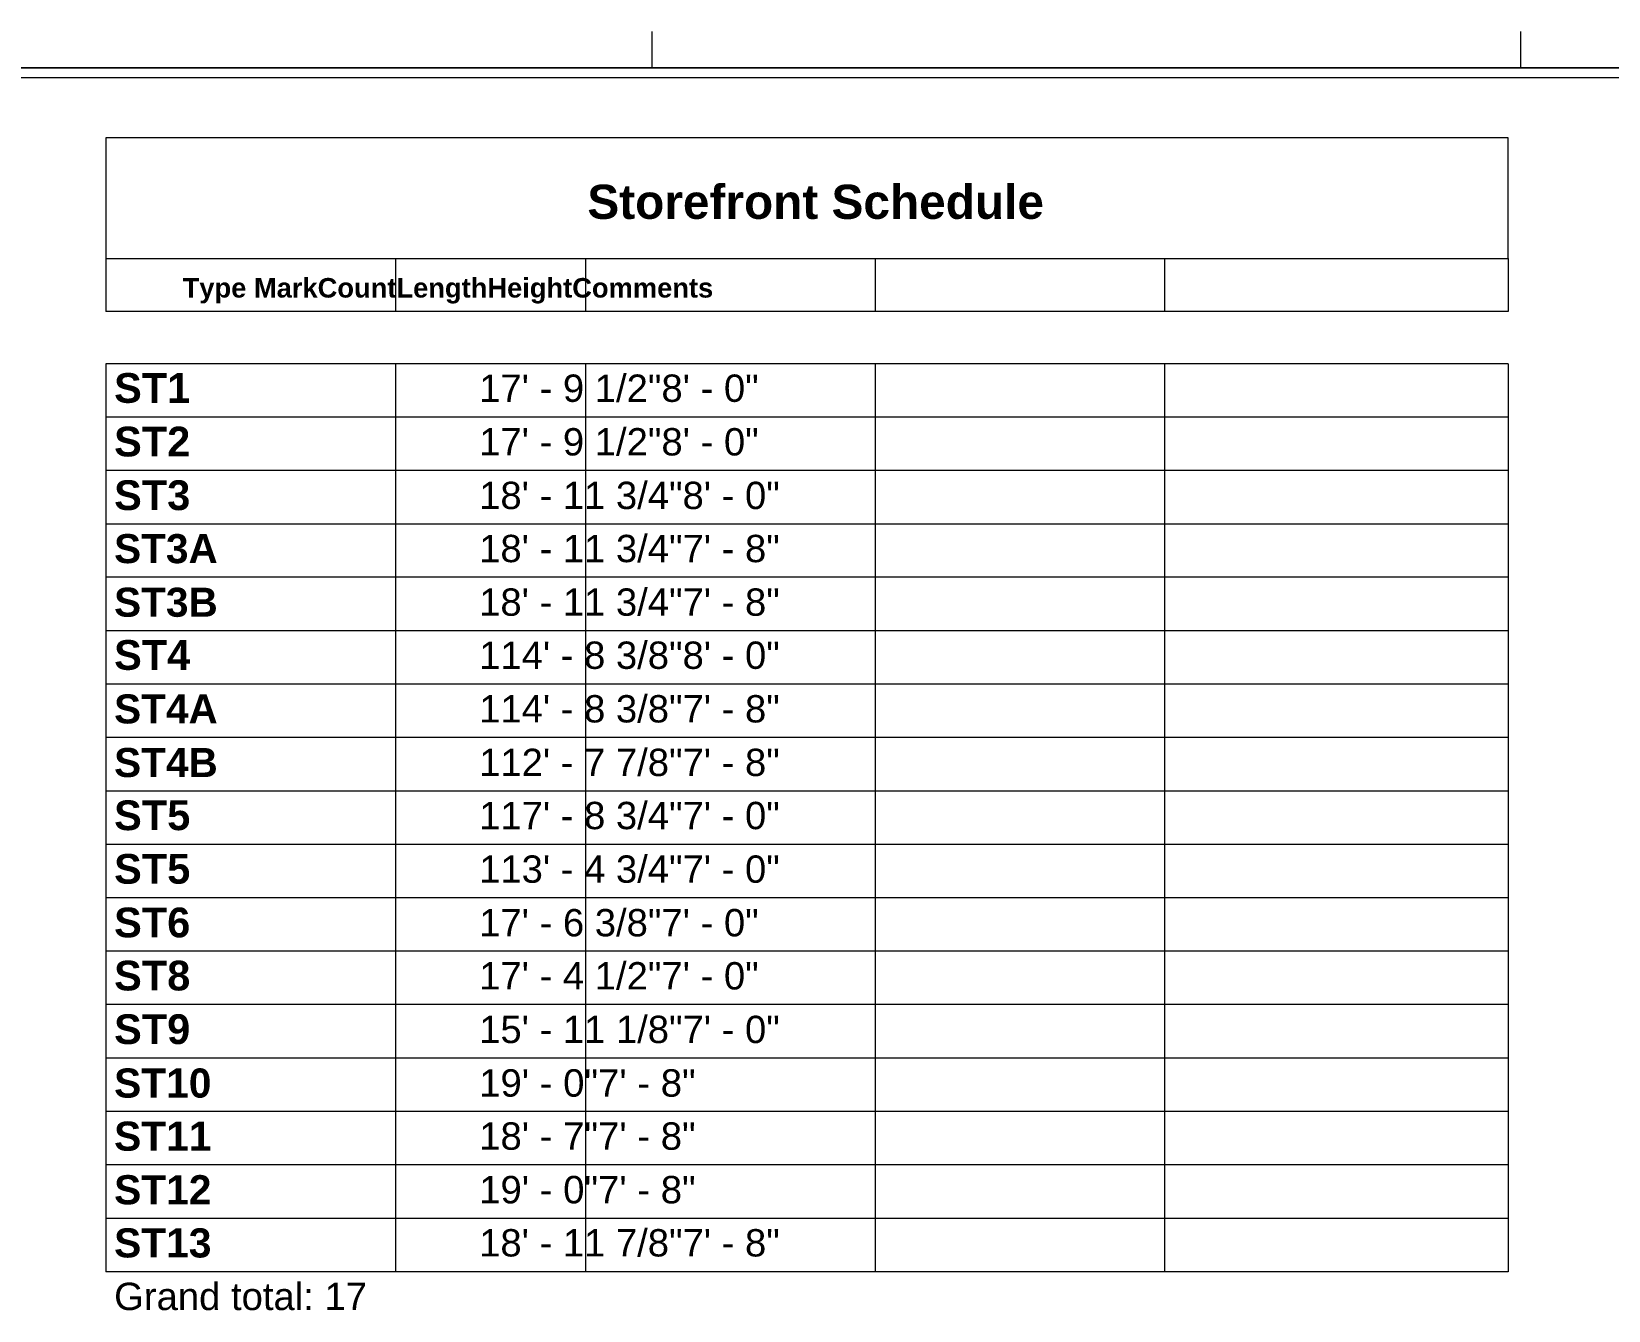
# Model space of a CAD drawing. Header units: inches. Extents: x -6061 to 13621, y -296 to 7483.
# Drawn here: x 12867.2 to 13128.7, y 689.1 to 901.2 of the extents above; entities that cross this region are included whole.
import ezdxf

# ---------------------------------------------------------------- set-up
doc = ezdxf.new("R2010")
doc.units = ezdxf.units.IN
doc.header["$MEASUREMENT"] = 0
doc.layers.get('0').update_dxf_attribs({"linetype": 'CONTINUOUS'})
doc.styles.add('Arial$001H0', font='arial.ttf')
doc.styles.add('Arial$101H0', font='arialbd.ttf')

msp = doc.modelspace()

# ---------------------------------------------------------------- linework, layer by layer
at = {"color": 8, "linetype": 'Continuous', "lineweight": 9, "true_color": 0x7f7f7f}
for p, q in [((12970.08605, 895.18967), (12970.08605, 901.19646)), ((13114.16886, 895.18967), (13114.16886, 901.19646)), ((11955.57972, 895.18967), (13402.25438, 895.18967))]:
    msp.add_line(p, q, dxfattribs=at)
at = {"color": 7, "linetype": 'Continuous', "lineweight": 9, "true_color": 0x000007}
for p, q in [((13402.25438, 895.18967), (11961.58651, 895.18967)), ((11963.18832, 893.58786), (13401.05302, 893.58786)), ((12879.5037, 883.57655), (12879.5037, 863.55392)), ((13112.08651, 883.57655), (12879.5037, 883.57655)), ((13112.08651, 863.55392), (13112.08651, 883.57655)), ((12879.5037, 863.55392), (12879.5037, 854.74397)), ((12879.5037, 863.55392), (13112.08651, 863.55392)), ((12927.558, 863.55392), (12927.558, 854.74397)), ((12959.03357, 863.55392), (12959.03357, 854.74397)), ((13007.08786, 863.55392), (13007.08786, 854.74397)), ((13055.06207, 863.55392), (13055.06207, 854.74397)), ((13112.08651, 863.55392), (13112.08651, 854.74397)), ((12927.558, 854.74397), (12879.5037, 854.74397)), ((12959.03357, 854.74397), (12927.558, 854.74397)), ((13007.08786, 854.74397), (12959.03357, 854.74397)), ((13055.06207, 854.74397), (13007.08786, 854.74397)), ((13112.08651, 854.74397), (13055.06207, 854.74397)), ((12927.558, 846.0942), (12879.5037, 846.0942)), ((12879.5037, 846.0942), (12879.5037, 837.20415)), ((12959.03357, 846.0942), (12927.558, 846.0942)), ((12927.558, 846.0942), (12927.558, 837.20415)), ((13007.08786, 846.0942), (12959.03357, 846.0942)), ((12959.03357, 846.0942), (12959.03357, 837.20415)), ((13055.06207, 846.0942), (13007.08786, 846.0942)), ((13007.08786, 846.0942), (13007.08786, 837.20415)), ((13112.08651, 846.0942), (13055.06207, 846.0942)), ((13055.06207, 846.0942), (13055.06207, 837.20415)), ((13112.08651, 846.0942), (13112.08651, 837.20415)), ((12927.558, 837.20415), (12879.5037, 837.20415)), ((12879.5037, 837.20415), (12879.5037, 828.3942)), ((12959.03357, 837.20415), (12927.558, 837.20415)), ((12927.558, 837.20415), (12927.558, 828.3942)), ((13007.08786, 837.20415), (12959.03357, 837.20415)), ((12959.03357, 837.20415), (12959.03357, 828.3942)), ((13055.06207, 837.20415), (13007.08786, 837.20415)), ((13007.08786, 837.20415), (13007.08786, 828.3942)), ((13112.08651, 837.20415), (13055.06207, 837.20415)), ((13055.06207, 837.20415), (13055.06207, 828.3942)), ((13112.08651, 837.20415), (13112.08651, 828.3942)), ((12927.558, 828.3942), (12879.5037, 828.3942)), ((12879.5037, 828.3942), (12879.5037, 819.50415)), ((12959.03357, 828.3942), (12927.558, 828.3942)), ((12927.558, 828.3942), (12927.558, 819.50415)), ((13007.08786, 828.3942), (12959.03357, 828.3942)), ((12959.03357, 828.3942), (12959.03357, 819.50415)), ((13055.06207, 828.3942), (13007.08786, 828.3942)), ((13007.08786, 828.3942), (13007.08786, 819.50415)), ((13112.08651, 828.3942), (13055.06207, 828.3942)), ((13055.06207, 828.3942), (13055.06207, 819.50415)), ((13112.08651, 828.3942), (13112.08651, 819.50415)), ((12927.558, 819.50415), (12879.5037, 819.50415)), ((12879.5037, 819.50415), (12879.5037, 810.6942)), ((12959.03357, 819.50415), (12927.558, 819.50415)), ((12927.558, 819.50415), (12927.558, 810.6942)), ((13007.08786, 819.50415), (12959.03357, 819.50415)), ((12959.03357, 819.50415), (12959.03357, 810.6942)), ((13055.06207, 819.50415), (13007.08786, 819.50415)), ((13007.08786, 819.50415), (13007.08786, 810.6942)), ((13112.08651, 819.50415), (13055.06207, 819.50415)), ((13055.06207, 819.50415), (13055.06207, 810.6942)), ((13112.08651, 819.50415), (13112.08651, 810.6942)), ((12927.558, 810.6942), (12879.5037, 810.6942)), ((12879.5037, 810.6942), (12879.5037, 801.80415)), ((12959.03357, 810.6942), (12927.558, 810.6942)), ((12927.558, 810.6942), (12927.558, 801.80415)), ((13007.08786, 810.6942), (12959.03357, 810.6942)), ((12959.03357, 810.6942), (12959.03357, 801.80415)), ((13055.06207, 810.6942), (13007.08786, 810.6942)), ((13007.08786, 810.6942), (13007.08786, 801.80415)), ((13112.08651, 810.6942), (13055.06207, 810.6942)), ((13055.06207, 810.6942), (13055.06207, 801.80415)), ((13112.08651, 810.6942), (13112.08651, 801.80415)), ((12927.558, 801.80415), (12879.5037, 801.80415)), ((12879.5037, 801.80415), (12879.5037, 792.9141)), ((12959.03357, 801.80415), (12927.558, 801.80415)), ((12927.558, 801.80415), (12927.558, 792.9141)), ((13007.08786, 801.80415), (12959.03357, 801.80415)), ((12959.03357, 801.80415), (12959.03357, 792.9141)), ((13055.06207, 801.80415), (13007.08786, 801.80415)), ((13007.08786, 801.80415), (13007.08786, 792.9141)), ((13112.08651, 801.80415), (13055.06207, 801.80415)), ((13055.06207, 801.80415), (13055.06207, 792.9141)), ((13112.08651, 801.80415), (13112.08651, 792.9141)), ((12927.558, 792.9141), (12879.5037, 792.9141)), ((12879.5037, 792.9141), (12879.5037, 784.10415)), ((12959.03357, 792.9141), (12927.558, 792.9141)), ((12927.558, 792.9141), (12927.558, 784.10415)), ((13007.08786, 792.9141), (12959.03357, 792.9141)), ((12959.03357, 792.9141), (12959.03357, 784.10415)), ((13055.06207, 792.9141), (13007.08786, 792.9141)), ((13007.08786, 792.9141), (13007.08786, 784.10415)), ((13112.08651, 792.9141), (13055.06207, 792.9141)), ((13055.06207, 792.9141), (13055.06207, 784.10415)), ((13112.08651, 792.9141), (13112.08651, 784.10415)), ((12927.558, 784.10415), (12879.5037, 784.10415)), ((12879.5037, 784.10415), (12879.5037, 775.2141)), ((12959.03357, 784.10415), (12927.558, 784.10415)), ((12927.558, 784.10415), (12927.558, 775.2141)), ((13007.08786, 784.10415), (12959.03357, 784.10415)), ((12959.03357, 784.10415), (12959.03357, 775.2141)), ((13055.06207, 784.10415), (13007.08786, 784.10415)), ((13007.08786, 784.10415), (13007.08786, 775.2141)), ((13112.08651, 784.10415), (13055.06207, 784.10415)), ((13055.06207, 784.10415), (13055.06207, 775.2141)), ((13112.08651, 784.10415), (13112.08651, 775.2141)), ((12927.558, 775.2141), (12879.5037, 775.2141)), ((12879.5037, 775.2141), (12879.5037, 766.32406)), ((12959.03357, 775.2141), (12927.558, 775.2141)), ((12927.558, 775.2141), (12927.558, 766.32406)), ((13007.08786, 775.2141), (12959.03357, 775.2141)), ((12959.03357, 775.2141), (12959.03357, 766.32406)), ((13055.06207, 775.2141), (13007.08786, 775.2141)), ((13007.08786, 775.2141), (13007.08786, 766.32406)), ((13112.08651, 775.2141), (13055.06207, 775.2141)), ((13055.06207, 775.2141), (13055.06207, 766.32406)), ((13112.08651, 775.2141), (13112.08651, 766.32406)), ((12927.558, 766.32406), (12879.5037, 766.32406)), ((12879.5037, 766.32406), (12879.5037, 757.5141)), ((12959.03357, 766.32406), (12927.558, 766.32406)), ((12927.558, 766.32406), (12927.558, 757.5141)), ((13007.08786, 766.32406), (12959.03357, 766.32406)), ((12959.03357, 766.32406), (12959.03357, 757.5141)), ((13055.06207, 766.32406), (13007.08786, 766.32406)), ((13007.08786, 766.32406), (13007.08786, 757.5141)), ((13112.08651, 766.32406), (13055.06207, 766.32406)), ((13055.06207, 766.32406), (13055.06207, 757.5141)), ((13112.08651, 766.32406), (13112.08651, 757.5141)), ((12927.558, 757.5141), (12879.5037, 757.5141)), ((12879.5037, 757.5141), (12879.5037, 748.62406)), ((12959.03357, 757.5141), (12927.558, 757.5141)), ((12927.558, 757.5141), (12927.558, 748.62406)), ((13007.08786, 757.5141), (12959.03357, 757.5141)), ((12959.03357, 757.5141), (12959.03357, 748.62406)), ((13055.06207, 757.5141), (13007.08786, 757.5141)), ((13007.08786, 757.5141), (13007.08786, 748.62406)), ((13112.08651, 757.5141), (13055.06207, 757.5141)), ((13055.06207, 757.5141), (13055.06207, 748.62406)), ((13112.08651, 757.5141), (13112.08651, 748.62406)), ((12927.558, 748.62406), (12879.5037, 748.62406)), ((12879.5037, 748.62406), (12879.5037, 739.8141)), ((12959.03357, 748.62406), (12927.558, 748.62406)), ((12927.558, 748.62406), (12927.558, 739.8141)), ((13007.08786, 748.62406), (12959.03357, 748.62406)), ((12959.03357, 748.62406), (12959.03357, 739.8141)), ((13055.06207, 748.62406), (13007.08786, 748.62406)), ((13007.08786, 748.62406), (13007.08786, 739.8141)), ((13112.08651, 748.62406), (13055.06207, 748.62406)), ((13055.06207, 748.62406), (13055.06207, 739.8141)), ((13112.08651, 748.62406), (13112.08651, 739.8141)), ((12927.558, 739.8141), (12879.5037, 739.8141)), ((12879.5037, 739.8141), (12879.5037, 730.92406)), ((12959.03357, 739.8141), (12927.558, 739.8141)), ((12927.558, 739.8141), (12927.558, 730.92406)), ((13007.08786, 739.8141), (12959.03357, 739.8141)), ((12959.03357, 739.8141), (12959.03357, 730.92406)), ((13055.06207, 739.8141), (13007.08786, 739.8141)), ((13007.08786, 739.8141), (13007.08786, 730.92406)), ((13112.08651, 739.8141), (13055.06207, 739.8141)), ((13055.06207, 739.8141), (13055.06207, 730.92406)), ((13112.08651, 739.8141), (13112.08651, 730.92406)), ((12927.558, 730.92406), (12879.5037, 730.92406)), ((12879.5037, 730.92406), (12879.5037, 722.03401)), ((12959.03357, 730.92406), (12927.558, 730.92406)), ((12927.558, 730.92406), (12927.558, 722.03401)), ((13007.08786, 730.92406), (12959.03357, 730.92406)), ((12959.03357, 730.92406), (12959.03357, 722.03401)), ((13055.06207, 730.92406), (13007.08786, 730.92406)), ((13007.08786, 730.92406), (13007.08786, 722.03401)), ((13112.08651, 730.92406), (13055.06207, 730.92406)), ((13055.06207, 730.92406), (13055.06207, 722.03401)), ((13112.08651, 730.92406), (13112.08651, 722.03401)), ((12927.558, 722.03401), (12879.5037, 722.03401)), ((12879.5037, 722.03401), (12879.5037, 713.22406)), ((12959.03357, 722.03401), (12927.558, 722.03401)), ((12927.558, 722.03401), (12927.558, 713.22406)), ((13007.08786, 722.03401), (12959.03357, 722.03401)), ((12959.03357, 722.03401), (12959.03357, 713.22406)), ((13055.06207, 722.03401), (13007.08786, 722.03401)), ((13007.08786, 722.03401), (13007.08786, 713.22406)), ((13112.08651, 722.03401), (13055.06207, 722.03401)), ((13055.06207, 722.03401), (13055.06207, 713.22406)), ((13112.08651, 722.03401), (13112.08651, 713.22406)), ((12927.558, 713.22406), (12879.5037, 713.22406)), ((12879.5037, 713.22406), (12879.5037, 704.33401)), ((12959.03357, 713.22406), (12927.558, 713.22406)), ((12927.558, 713.22406), (12927.558, 704.33401)), ((13007.08786, 713.22406), (12959.03357, 713.22406)), ((12959.03357, 713.22406), (12959.03357, 704.33401)), ((13055.06207, 713.22406), (13007.08786, 713.22406)), ((13007.08786, 713.22406), (13007.08786, 704.33401)), ((13112.08651, 713.22406), (13055.06207, 713.22406)), ((13055.06207, 713.22406), (13055.06207, 704.33401)), ((13112.08651, 713.22406), (13112.08651, 704.33401)), ((12927.558, 704.33401), (12879.5037, 704.33401)), ((12879.5037, 704.33401), (12879.5037, 695.44397)), ((12959.03357, 704.33401), (12927.558, 704.33401)), ((12927.558, 704.33401), (12927.558, 695.44397)), ((13007.08786, 704.33401), (12959.03357, 704.33401)), ((12959.03357, 704.33401), (12959.03357, 695.44397)), ((13055.06207, 704.33401), (13007.08786, 704.33401)), ((13007.08786, 704.33401), (13007.08786, 695.44397)), ((13112.08651, 704.33401), (13055.06207, 704.33401)), ((13055.06207, 704.33401), (13055.06207, 695.44397)), ((13112.08651, 704.33401), (13112.08651, 695.44397)), ((12927.558, 695.44397), (12879.5037, 695.44397)), ((12959.03357, 695.44397), (12927.558, 695.44397)), ((13007.08786, 695.44397), (12959.03357, 695.44397)), ((13055.06207, 695.44397), (13007.08786, 695.44397)), ((13112.08651, 695.44397), (13055.06207, 695.44397))]:
    msp.add_line(p, q, dxfattribs=at)

# ---------------------------------------------------------------- texts
at = {"color": 7, "true_color": 0x000007}
for s, height, style, p in [('Storefront Schedule', 5.6729945, 'Arial$101H0', (12959.35356, 870.1209)), ('Type MarkCountLengthHeightComments', 3.2396461, 'Arial$101H0', (12892.23771, 857.06619)), ('ST1', 4.931398, 'Arial$101H0', (12880.86484, 839.60645)), ('17\' - 9 1/2"8\' - 0"', 4.5358377, 'Arial$001H0', (12941.41323, 839.76663)), ('ST2', 4.931398, 'Arial$101H0', (12880.86484, 830.71641)), ('17\' - 9 1/2"8\' - 0"', 4.5358377, 'Arial$001H0', (12941.41323, 830.87659)), ('ST3', 4.931398, 'Arial$101H0', (12880.86484, 821.82636)), ('18\' - 11 3/4"8\' - 0"', 4.5332277, 'Arial$001H0', (12941.41323, 821.98654)), ('ST3A', 4.815271, 'Arial$101H0', (12880.86484, 813.01641)), ('18\' - 11 3/4"7\' - 8"', 4.5332277, 'Arial$001H0', (12941.41323, 813.1766)), ('ST3B', 4.815271, 'Arial$101H0', (12880.86484, 804.12637)), ('18\' - 11 3/4"7\' - 8"', 4.5332277, 'Arial$001H0', (12941.41323, 804.28655)), ('ST4', 4.931398, 'Arial$101H0', (12880.86484, 795.31642)), ('114\' - 8 3/8"8\' - 0"', 4.5332277, 'Arial$001H0', (12941.41323, 795.4766)), ('ST4A', 4.815271, 'Arial$101H0', (12880.86484, 786.42638)), ('114\' - 8 3/8"7\' - 8"', 4.5332277, 'Arial$001H0', (12941.41323, 786.58656)), ('ST4B', 4.815271, 'Arial$101H0', (12880.86484, 777.53634)), ('112\' - 7 7/8"7\' - 8"', 4.5332277, 'Arial$001H0', (12941.41323, 777.69652)), ('ST5', 4.931398, 'Arial$101H0', (12880.86484, 768.72638)), ('117\' - 8 3/4"7\' - 0"', 4.5332277, 'Arial$001H0', (12941.41323, 768.88656)), ('ST5', 4.931398, 'Arial$101H0', (12880.86484, 759.83634)), ('113\' - 4 3/4"7\' - 0"', 4.5332277, 'Arial$001H0', (12941.41323, 759.99652)), ('ST6', 4.931398, 'Arial$101H0', (12880.86484, 750.94629)), ('17\' - 6 3/8"7\' - 0"', 4.5358377, 'Arial$001H0', (12941.41323, 751.10648)), ('ST8', 4.931398, 'Arial$101H0', (12880.86484, 742.13634)), ('17\' - 4 1/2"7\' - 0"', 4.5358377, 'Arial$001H0', (12941.41323, 742.29653)), ('ST9', 4.931398, 'Arial$101H0', (12880.86484, 733.24631)), ('15\' - 11 1/8"7\' - 0"', 4.5332277, 'Arial$001H0', (12941.41323, 733.40649)), ('ST10', 4.834858, 'Arial$101H0', (12880.86484, 724.35627)), ('19\' - 0"7\' - 8"', 4.5491618, 'Arial$001H0', (12941.41323, 724.51646)), ('ST11', 4.834858, 'Arial$101H0', (12880.86484, 715.54632)), ('18\' - 7"7\' - 8"', 4.5491618, 'Arial$001H0', (12941.41323, 715.70651)), ('ST12', 4.834858, 'Arial$101H0', (12880.86484, 706.65629)), ('19\' - 0"7\' - 8"', 4.5491618, 'Arial$001H0', (12941.41323, 706.81647)), ('ST13', 4.834858, 'Arial$101H0', (12880.86484, 697.84634)), ('18\' - 11 7/8"7\' - 8"', 4.5332277, 'Arial$001H0', (12941.41323, 698.00652)), ('Grand total: 17', 4.539904, 'Arial$001H0', (12880.86484, 689.11647))]:
    msp.add_text(s, height=height, dxfattribs=dict(at, style=style)).set_placement(p)

doc.saveas('drawing.dxf')
